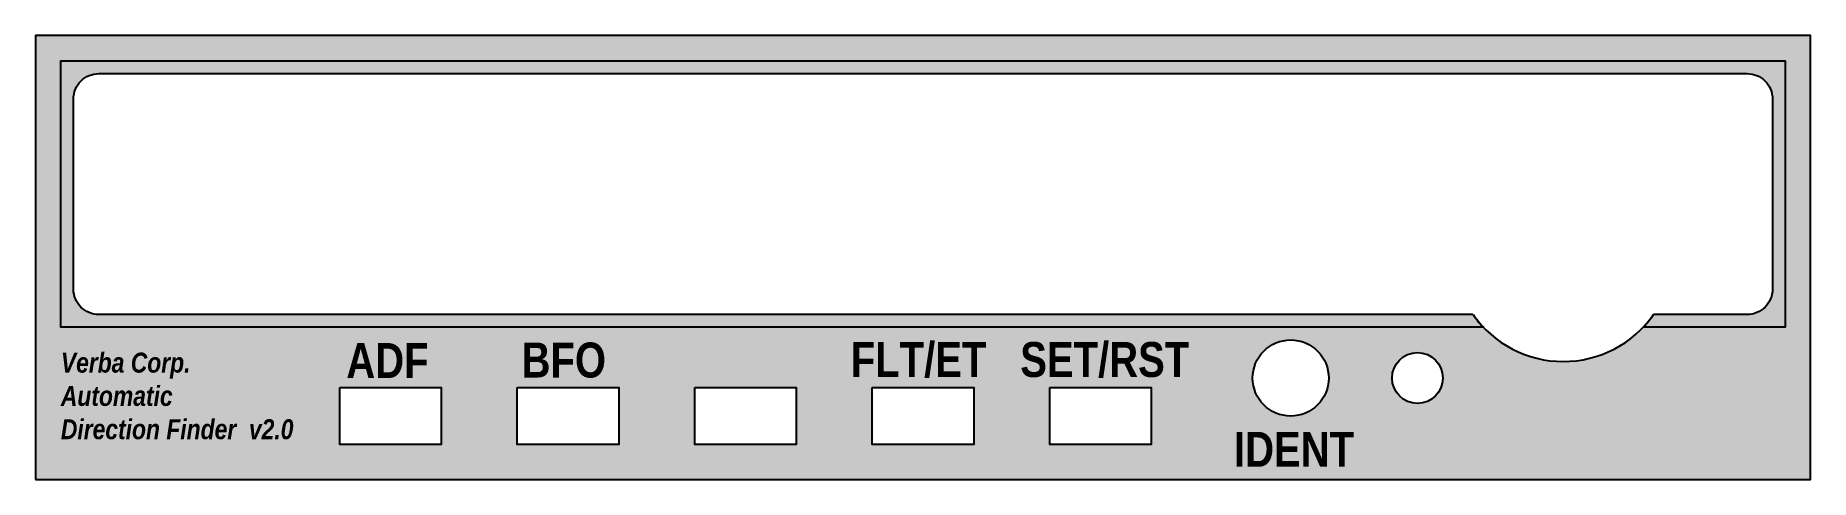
# Model space of a CAD drawing. Header units: inches. Extents: x 0 to 7, y -0.1 to 1.65.
import ezdxf

# ---------------------------------------------------------------- set-up
doc = ezdxf.new("R2010")
doc.units = ezdxf.units.IN
doc.layers.add('hrany', color=250, linetype='Continuous')
doc.layers.add('text', color=255, linetype='Continuous')
doc.styles.get("Standard").update_dxf_attribs({"font": 'arial.ttf'})

msp = doc.modelspace()

# ---------------------------------------------------------------- hatches: boundary and pattern name
at = {"layer": 'hrany', "lineweight": -3}
h = msp.add_hatch(color=256, dxfattribs=at)
h.dxf.hatch_style = 1
h.paths.add_polyline_path([(7, 1.65), (0, 1.65), (0, -0.1), (7, -0.1)])
h.paths.add_polyline_path([(0.25, 0.55, -0.414214), (0.15, 0.65), (0.15, 1.4, -0.414214), (0.25, 1.5), (6.75, 1.5, -0.414214), (6.85, 1.4), (6.85, 0.65, -0.414214), (6.75, 0.55), (6.381, 0.55, -0.519685), (5.669, 0.55)], flags=16)
h.paths.add_polyline_path([(5.1, 0.3, -1), (4.8, 0.3, -1)], flags=16)
h.paths.add_polyline_path([(4.4, 0.2625), (4.4, 0.0375), (4, 0.0375), (4, 0.2625)], flags=16)
h.paths.add_polyline_path([(5.55, 0.3, -1), (5.35, 0.3, -1)], flags=16)
h.paths.add_polyline_path([(3.7, 0.2625), (3.7, 0.0375), (3.3, 0.0375), (3.3, 0.2625)], flags=16)
h.paths.add_polyline_path([(3, 0.2625), (3, 0.0375), (2.6, 0.0375), (2.6, 0.2625)], flags=16)
h.paths.add_polyline_path([(2.3, 0.2625), (2.3, 0.0375), (1.9, 0.0375), (1.9, 0.2625)], flags=16)
h.paths.add_polyline_path([(1.6, 0.2625), (1.6, 0.0375), (1.2, 0.0375), (1.2, 0.2625)], flags=16)
at = {"layer": 'text', "lineweight": -3}
h = msp.add_hatch(color=256, dxfattribs=at)
h.dxf.hatch_style = 1
h.paths.add_polyline_path([(5.669, 0.55), (0.25, 0.55, -0.414214), (0.15, 0.65), (0.15, 1.4, -0.414214), (0.25, 1.5), (6.75, 1.5, -0.414214), (6.85, 1.4), (6.85, 0.65, -0.414214), (6.75, 0.55), (6.381, 0.55, -0.037207), (6.34, 0.5), (6.9, 0.5), (6.9, 1.55), (0.1, 1.55), (0.1, 0.5), (5.71, 0.5, -0.037207)])

# ---------------------------------------------------------------- linework, layer by layer
at = {"layer": 'hrany', "lineweight": -3}
msp.add_lwpolyline([(0, -0.1), (7, -0.1), (7, 1.65), (0, 1.65)], close=True, dxfattribs=at)
msp.add_lwpolyline([(5.669, 0.55), (0.25, 0.55, -0.414214), (0.15, 0.65), (0.15, 1.4, -0.414214), (0.25, 1.5), (6.75, 1.5, -0.414214), (6.85, 1.4), (6.85, 0.65, -0.414214), (6.75, 0.55), (6.381, 0.55)], format="xyb", dxfattribs=at)
at = {"layer": 'hrany'}
for points in [[(1.2, 0.2625), (1.6, 0.2625), (1.6, 0.0375), (1.2, 0.0375)], [(1.9, 0.2625), (2.3, 0.2625), (2.3, 0.0375), (1.9, 0.0375)], [(2.6, 0.2625), (3, 0.2625), (3, 0.0375), (2.6, 0.0375)], [(3.3, 0.2625), (3.7, 0.2625), (3.7, 0.0375), (3.3, 0.0375)], [(4, 0.2625), (4.4, 0.2625), (4.4, 0.0375), (4, 0.0375)]]:
    msp.add_lwpolyline(points, close=True, dxfattribs=at)
for centre, radius in [((4.95, 0.3), 0.15), ((5.45, 0.3), 0.1)]:
    msp.add_circle(centre, radius, dxfattribs=at)
at = {"layer": 'hrany', "lineweight": -3}
msp.add_arc((6.025, 0.8), 0.435, 215.07951, 324.92049, dxfattribs=at)
at = {"layer": 'text', "lineweight": -3}
msp.add_lwpolyline([(5.71, 0.5), (0.1, 0.5), (0.1, 1.55), (6.9, 1.55), (6.9, 0.5), (6.34, 0.5)], dxfattribs=at)
msp.add_lwpolyline([(5.669, 0.55), (0.25, 0.55, -0.414214), (0.15, 0.65), (0.15, 1.4, -0.414214), (0.25, 1.5), (6.75, 1.5, -0.414214), (6.85, 1.4), (6.85, 0.65, -0.414214), (6.75, 0.55), (6.381, 0.55)], format="xyb", dxfattribs=at)
for start, end in [(215.07951, 223.60282), (316.39718, 324.92049)]:
    msp.add_arc((6.025, 0.8), 0.435, start, end, dxfattribs=at)

# ---------------------------------------------------------------- texts
at = {"layer": 'text'}
for s, insert, char_height, attachment_point in [('{\\fArial Narrow|b1|i0|c0|p34;ADF}', (1.55, 0.3), 0.137795, 9), ('{\\fArial Narrow|b1|i0|c0|p34;BFO}', (2.25, 0.3), 0.137795, 9), ('{\\fArial Narrow|b1|i0|c0|p34;FLT/ET}', (3.75, 0.3), 0.137795, 9), ('{\\fArial Narrow|b1|i0|c0|p34;SET/RST}', (4.55, 0.3), 0.137795, 9), ('{\\fArial Narrow|b1|i1|c0|p34;Verba Corp. \\PAutomatic\\PDirection Finder  v2.0}', (0.1, 0.4), 0.07874, 1), ('{\\fArial Narrow|b1|i0|c0|p34;IDENT}', (5.2, -0.05), 0.137795, 9)]:
    msp.add_mtext(s, dxfattribs=dict(at, insert=insert, char_height=char_height, attachment_point=attachment_point))

doc.saveas('drawing.dxf')
